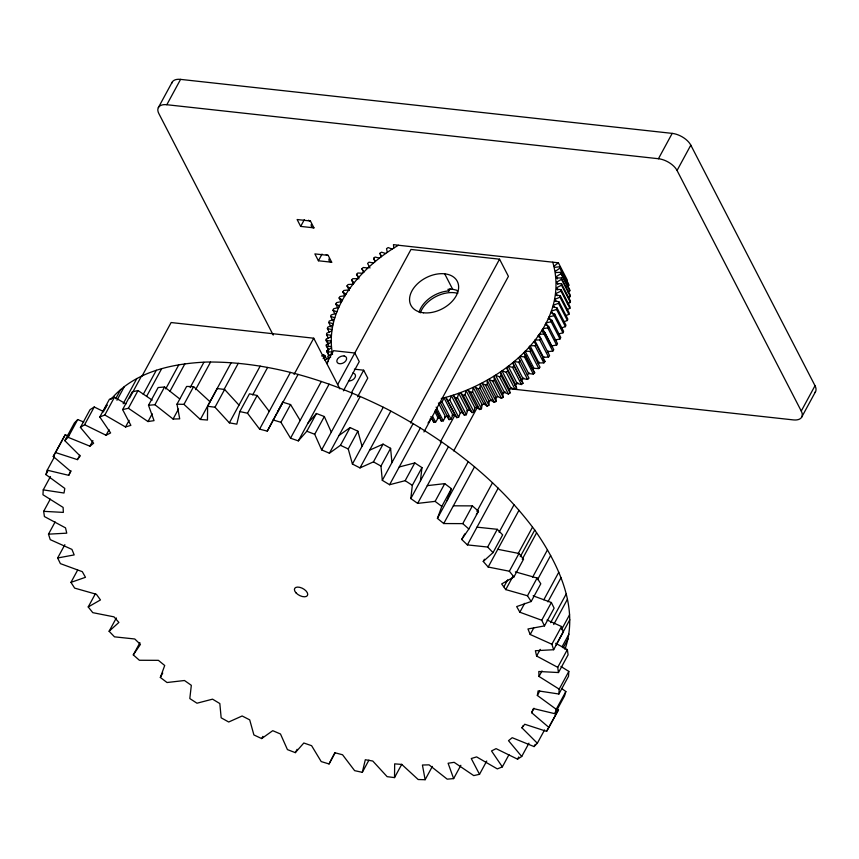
<?xml version="1.0" encoding="UTF-8"?>
<svg xmlns="http://www.w3.org/2000/svg" width="859" height="859" viewBox="0 0 859 859"><rect width="100%" height="100%" fill="white"/><g stroke="black" fill="none" stroke-linecap="round" stroke-linejoin="round"><path stroke-width="1.29" d="M238.995 405.115L224.628 389.481L217.241 388.536L207.61 406.275L207.47 420.03L200.362 419.46L183.966 404.374L176.997 404.17L179.714 418.859L173.078 419.031L154.931 404.729L148.5 405.276L154.04 420.642L147.995 421.554L128.399 408.283L122.622 409.582L130.869 425.355L125.521 426.987L104.819 414.994L99.794 417.002L110.618 432.925L106.054 435.245L84.601 424.722L80.413 427.417L93.631 443.212L89.927 446.186L68.086 437.306L64.801 440.646L80.188 456.043L77.407 459.629L55.556 452.553L53.237 456.462L70.524 471.204L68.72 475.328L47.224 470.174L45.914 474.597L64.801 488.427L64.006 493.023L43.24 489.877L42.95 494.741L63.126 507.422L63.341 512.404L43.669 511.33L44.41 516.549L65.52 527.866L66.755 533.16L48.491 534.158L50.251 539.645L71.941 549.395L74.175 554.914L57.65 557.985L60.398 563.633L82.292 571.664L85.47 577.302L70.964 582.381L74.647 588.114L96.38 594.278L100.46 599.936L88.219 606.948L92.783 612.66L113.968 616.848L118.886 622.442L109.114 631.258L114.483 636.841L134.766 638.989L140.425 644.422L133.295 654.891L139.373 660.26L158.4 660.335L164.713 665.5L160.343 677.45L167.022 682.518L184.481 680.511L191.332 685.321L189.807 698.55L196.969 703.21L212.549 699.162L219.829 703.553L221.16 717.813L228.698 722.011L242.141 715.976L249.711 719.863L253.899 734.939L261.673 738.579L272.743 730.676L280.485 733.994L287.432 749.606L295.313 752.645L303.818 743.003L311.602 745.687L321.202 761.579L329.051 763.952L335.074 752.871M329.051 763.952L334.849 752.742L342.548 754.76L354.627 770.652L362.315 772.327L365.311 759.732L372.774 761.031L387.141 776.665L394.528 777.61L394.668 763.855L401.776 764.424L418.172 779.521L425.141 779.714L432.367 766.411M328.535 345.221L326.162 340.636L326.205 339.219L331.102 336.664M567.434 303.893L570.376 302.368L561.496 285.177L561.539 283.771L556.729 283.502M570.376 302.368L570.419 300.951L561.539 283.771M425.141 779.714L422.424 765.025L429.06 764.854L447.206 779.156L453.638 778.608L448.097 763.243L454.143 762.33L473.738 775.602L479.515 774.313L471.269 758.529L476.616 756.897L497.318 768.902L502.343 766.883L491.52 750.959L496.083 748.64L517.537 759.163L521.724 756.478L508.507 740.673L512.211 737.698L534.051 746.578L537.337 743.239L521.95 727.841L524.731 724.255L546.582 731.342L548.901 727.423L531.614 712.68L533.418 708.557L554.914 713.711L556.224 709.287L537.337 695.457L538.131 690.861L558.898 694.008L559.188 689.143L568.819 671.405L560.97 666.477M568.819 671.405L568.529 676.269L558.898 694.008M559.188 689.143L539.012 676.462L538.797 671.48L558.468 672.554L568.1 654.816L567.359 649.597L555.633 643.316M441.268 398.512C499.09 384.682 572.277 329.792 552.788 262.199M488.878 405.287L479.998 388.107L480.31 384.091L489.179 401.271L488.878 405.287L487.107 406.157L483.896 403.87L475.027 386.69L478.238 388.977L487.107 406.157M328.31 338.135L326.538 334.699L326.699 333.26L331.692 330.93M566.886 309.723L569.882 308.327L561.013 291.137L561.174 289.698L556.503 289.161M569.882 308.327L570.043 306.888L561.174 289.698M558.468 672.554L557.727 667.336L536.617 656.029L535.382 650.725L553.647 649.726L551.886 644.239L530.196 634.49L527.963 628.971L544.488 625.9L541.739 620.252L519.845 612.22L516.667 606.583L531.173 601.504L527.48 595.77L505.758 589.607L501.677 583.948L513.918 576.937L509.355 571.224L488.17 567.037L483.252 561.442L493.023 552.627L487.654 547.043L467.371 544.896L461.712 539.463L468.842 528.994L462.765 523.625L443.738 523.55L437.424 518.385L441.794 506.434L435.116 501.377L417.657 503.385L410.806 498.564L412.331 485.335L421.962 467.597L414.8 462.937L399.22 466.985M420.438 480.825L421.962 467.597M481.469 408.777L472.6 391.597L473.245 387.516L482.114 404.696L481.469 408.777L479.676 409.56L476.734 407.059L467.865 389.879L470.807 392.38L479.676 409.56M329.18 332.1L327.408 328.664L327.687 327.215L332.766 325.099M565.845 315.64L568.894 314.373L560.025 297.193L560.304 295.732L555.794 294.927M568.894 314.373L569.173 312.912L560.304 295.732M269.221 411.397L257.142 395.494L249.454 393.819L239.822 411.558L236.826 424.153L229.364 422.853L214.997 407.22L207.61 406.275M473.943 411.923L465.073 394.743L466.05 390.62L474.93 407.8L473.943 411.923L472.128 412.621L469.465 409.904L460.596 392.724L463.248 395.441L472.128 412.621M331.144 327.15L328.772 322.565L329.18 321.094L334.312 319.226M564.32 321.61L567.402 320.493L558.533 303.302L558.941 301.831L554.603 300.757M567.402 320.493L567.81 319.022L558.941 301.831M561.657 688.478L565.856 691.549L564.546 695.973L554.914 713.711M564.932 649.447C579.557 607.818 558.339 563.912 534.738 530.046C496.395 478.323 443.749 438.799 387.065 409.099C331.306 381.181 269.962 361.435 207.062 362.036C172.401 363.421 134.391 371.614 110.983 399.317M466.33 414.714L457.45 397.534L458.77 393.379L467.64 410.57L466.33 414.714L464.494 415.327L462.131 412.417L453.262 395.237L455.614 398.147L464.494 415.327M333.002 320.998L330.64 316.423L331.155 314.942L336.331 313.32M561.281 327.934L565.426 326.645L556.557 309.455L557.072 307.984L552.938 306.652M565.426 326.645L565.941 325.164L557.072 307.984M447.056 500.647L451.426 488.696L444.747 483.638L427.288 485.646M458.652 417.141L449.783 399.961L451.415 395.806L460.284 412.986L458.652 417.141L456.805 417.667L454.755 414.564L445.885 397.384L456.805 417.667M334.752 313.696L332.981 310.26L333.614 308.778L338.811 307.415M558.812 333.904L562.967 332.809L554.098 315.629L554.731 314.147L550.802 312.558M562.967 332.809L563.601 331.327L554.731 314.147M567.262 280.002L558.393 262.811L398.404 245.244C361.242 267.095 323.8 308.07 332.54 354.466M449.107 419.632L440.227 402.452L442.074 402.012L444.039 397.867L452.908 415.047L450.954 419.192L449.107 419.632L447.367 416.347M337.576 307.533L335.805 304.097L336.556 302.626L341.742 301.52M548.933 328.61L545.97 322.877L551.156 321.771L551.908 320.3L548.214 318.464M554.85 340.067L560.036 338.961L560.777 337.48L551.908 320.3M239.822 411.558L247.51 413.233L259.59 429.135L267.278 431.143L282.718 402.195L290.567 404.568L300.167 420.459M277.5 412.277L282.718 402.195M158.357 107.6L172.122 82.26M273.226 335.085L158.851 113.581A15.655 8.246 28.5 0 1 166.818 104.723L180.573 79.382L672.2 133.381A15.655 8.246 28.5 0 1 690.808 145.15L815.019 385.712A15.655 8.246 28.5 0 1 814.901 392.574M53.237 456.462L65.187 434.804L68.827 435.985M55.556 452.553L65.187 434.804M47.224 470.174L54.45 456.87M45.914 474.597L47.717 471.269M64.801 440.646L74.432 422.907L77.718 419.568L83.785 422.037M68.086 437.306L77.718 419.568M43.24 489.877L50.466 476.573M80.413 427.417L90.045 409.679L94.232 406.983L103.767 411.665M84.601 424.722L94.232 406.983M43.669 511.33L50.284 499.133M99.794 417.002L109.426 399.263L114.451 397.255L125.951 403.913M68.72 475.328L71.125 470.893M77.407 459.629L79.812 455.195M104.476 409.786L106.956 405.19M104.819 414.994L114.451 397.255M89.927 446.186L92.933 440.646M115.74 398.64L120.722 389.471M116.953 400.251L124.426 386.486M48.491 534.158L55.116 521.961M106.054 435.245L109.061 429.704M123.159 403.751L136.849 378.529M122.622 409.582L132.254 391.844L138.031 390.544L152.183 400.122M129.591 397.985L141.424 376.199M141.95 376.274L171.124 322.544L313.739 338.21L339.885 388.891M128.399 408.283L138.031 390.544M125.521 426.987L129.129 420.341M143.249 394.345L156.317 370.261M57.65 557.985L64.865 544.681M146.728 396.149L161.675 368.64M148.5 405.276L158.131 387.538L164.563 386.99L179.692 398.909M154.931 404.729L164.563 386.99M147.995 421.554L152.204 413.791M165.723 388.902L178.79 364.828M169.889 391.436L184.835 363.915M70.964 582.381L77.589 570.183M176.997 404.17L186.628 386.432L193.597 386.636L209.993 401.722M173.078 419.031L178.5 409.045M190.183 387.527L203.884 362.305M183.966 404.374L193.597 386.636M195.573 389.653L210.509 362.133M88.219 606.948L95.446 593.644M308.478 220.226A5.218 3.5 -27.3 0 0 310.41 220.988L313.954 227.86L300.671 226.4L304.301 219.721M200.362 419.46L231.157 362.734M223.952 389.685L238.265 363.314M214.997 407.22L224.628 389.481M109.114 631.258L116.341 617.954M229.364 422.853L260.159 366.127M326.205 254.565A5.218 3.511 -26.7 0 0 327.064 255.069L328.149 255.359L331.703 262.231L318.41 260.771L322.039 254.081M252.686 394.947L267.621 367.427M247.51 413.233L257.142 395.494M133.295 654.891L139.91 642.693M259.59 429.135L290.396 372.409M294.079 374.417L313.739 338.21M267.278 431.143L276.909 413.404M277.532 412.256L298.084 374.417M331.284 432.152L324.337 416.54L316.456 413.501L306.824 431.239L298.32 440.882L290.535 438.197L280.936 422.306L290.567 404.568M326.57 363.55L333.55 350.687L354.81 353.017L359.245 361.607L343.375 390.856M160.343 677.45L162.748 673.016M290.535 438.197L321.33 381.471M298.32 440.882L329.115 384.156M337.662 384.596L410.978 249.454L499.551 259.182L508.421 276.362L423.949 431.948M362.047 446.283L357.87 431.207L350.096 427.567L340.465 445.306L329.394 453.208L321.653 449.891L314.705 434.278L324.337 416.54M351.621 392.423L363.679 370.208L354.38 369.177M321.653 449.891L352.448 393.164M357.602 396.815L367.77 378.11L363.679 370.208M329.394 453.208L360.2 396.482M391.94 462.593L390.598 448.334L383.071 444.135L373.44 461.874L359.996 467.908L352.415 464.021L348.239 448.956L357.87 431.207M352.415 464.021L383.221 407.295M419.106 312.161A26.103 17.524 -27.3 0 1 447.464 291.029L448.849 291.018L450.127 288.667M359.996 467.908L390.791 411.182M414.8 462.937L405.169 480.675L389.589 484.723L382.309 480.331L380.966 466.072L390.598 448.334M410.602 423.015L499.551 259.182M382.309 480.331L413.104 423.616M389.589 484.723L420.384 427.997M261.673 738.579L262.875 736.367M440.356 441.956L455.077 414.843M410.806 498.564L441.612 441.837M417.657 503.385L448.452 446.659M453.713 450.889L477.389 407.273M295.313 752.645L297.117 749.316M435.116 501.377L444.747 483.638M441.794 506.434L451.426 488.696M437.424 518.385L468.23 461.659M443.738 523.55L474.533 466.824M166.818 104.723L658.445 158.722L672.2 133.381M462.765 523.625L472.396 505.887L478.474 511.255L468.842 528.994M461.712 539.463L464.73 533.922M476.949 511.406L492.518 482.737M467.371 544.896L498.177 488.17M509.516 388.73L793.297 419.901A15.655 8.246 28.5 0 0 801.264 411.053L677.053 170.49L690.808 145.15M362.315 772.327L368.93 760.129M487.654 547.043L497.286 529.305L502.655 534.889L493.023 552.627M483.252 561.442L484.455 559.23M499.111 532.236L514.058 504.716M488.17 567.037L518.965 510.31M394.528 777.61L401.754 764.306M518.16 553.593L532.473 527.222M509.355 571.224L518.986 553.486L497.801 549.298M503.932 586.772L507.701 579.825M520.275 556.675L534.738 530.046M505.758 589.607L512.984 576.303M522.24 559.263L536.553 532.881M513.918 576.937L523.55 559.198L518.986 553.486M532.526 577.377L547.462 549.857M527.48 595.77L537.111 578.032L515.389 571.869M519.845 612.22L524.666 603.351M537.573 579.578L550.64 555.494M531.173 601.504L540.805 583.766L537.111 578.032M543.822 599.765L558.769 572.244M530.196 634.49L533.804 627.832M547.913 601.837L560.991 577.763M453.638 778.608L460.853 765.305M541.739 620.252L551.371 602.513L533.128 595.824M544.488 625.9L554.119 608.161L551.371 602.513M550.619 622.668L566.188 593.999M536.617 656.029L540.225 649.372M553.722 624.525L567.412 599.303M479.515 774.313L486.742 760.999M551.886 644.239L561.518 626.501L547.054 619.994M561.496 629.658L569.592 614.754M539.012 676.462L542.018 670.922M556.117 644.969L569.807 619.736M553.647 649.726L563.268 631.988L561.518 626.501M562.087 646.752L568.937 634.135M537.337 695.457L539.742 691.023M563.15 647.911L568.132 638.731M521.95 727.841L523.152 725.619M502.343 766.883L508.968 754.696M531.614 712.68L534.019 708.245M557.727 667.336L567.359 649.597M517.537 759.163L518.739 756.951M521.724 756.478L528.951 743.164M534.051 746.578L535.254 744.356M537.337 743.239L544.563 729.935M556.224 709.287L565.856 691.549M546.582 731.342L558.533 709.684L548.901 727.423M801.264 411.053L815.019 385.712M801.758 417.023L815.524 391.683M323.145 358.675L324.842 355.594L323.564 354.885L321.653 355.98M435.502 409.754L441.419 421.2L443.255 420.867L445.52 416.744L438.423 402.989M340.862 301.412L339.09 297.976L339.949 296.516L345.103 295.679M551.048 346.639L551.478 345.909L542.609 328.729L547.763 327.88L548.622 326.42L545.175 324.348M551.478 345.909L556.643 345.06L557.491 343.6L548.622 326.42M102.575 412.374L106.956 405.008M548.171 350.955L547.215 352.405M430.821 416.658L433.774 422.381L435.599 422.134L438.176 418.065L434.622 411.182M344.599 295.356L342.827 291.92L343.783 290.482L348.894 289.902M542.394 358.761L543.5 357.355L548.536 357.054L549.599 355.637L538.818 334.495L543.93 333.926L544.885 332.487L541.696 330.178L542.888 332.465M547.688 351.685L552.799 351.106L553.765 349.667L544.885 332.487M476.337 514.401L478.474 511.255M328.439 361.059L327.011 363.067L327.558 363.497M428.029 423.015L430.885 418.999M349.355 290.525L346.982 285.95L348.045 284.533L353.081 284.222M543.951 356.764L543.5 357.355L534.631 340.175L539.656 339.874L540.719 338.457L537.809 335.923M527.201 374.975L529.337 372.924M353.339 283.524L351.567 280.088L352.727 278.703L357.666 278.67M536.145 344.319L545.014 361.499L543.854 362.885L538.915 362.917L530.046 345.737L534.985 345.705L536.145 344.319L533.514 341.581M539.495 362.23L538.174 363.797M307.952 423.143L316.456 413.501M358.912 278.939L356.539 274.365L357.795 273.012L362.616 273.248M531.163 350.043L540.043 367.222L538.786 368.575L533.965 368.328L525.096 351.148L529.917 351.385L531.163 350.043L528.843 347.1L530.024 349.398M533.965 368.328L532.666 369.66L523.797 352.48L534.685 372.785L533.353 374.094L528.661 373.579L519.792 356.399L524.484 356.904L525.815 355.605M363.668 272.239L361.897 268.803L363.228 267.493L367.92 268.008M518.417 357.677L528.994 378.164L527.576 379.42L523.045 378.636L514.165 361.456L518.696 362.24L520.114 360.973M523.743 378.014L520.844 380.473M374.996 261.716L373.622 258.258L375.115 257.056L379.463 258.097M512.598 367.351L514.09 366.149L512.716 362.691L521.585 379.871L522.959 383.329L521.467 384.531L517.118 383.49L508.238 366.299L512.598 367.351L521.467 384.531M517.859 382.889L514.809 385.24M554.152 266.065L558.393 262.811M380.999 256.916L379.946 253.319L381.503 252.181L385.67 253.48M506.198 372.226L507.766 371.077L506.713 367.48L515.593 384.66L516.635 388.257L515.078 389.406L510.912 388.107L502.043 370.916L506.198 372.226L515.078 389.406M511.696 387.527L509.097 389.374M339.026 435.47L350.096 427.567M332.229 353.156L327.762 356.313L328.084 357.612L330.629 357.333M555.483 271.24L559.95 268.094L559.628 266.795L554.527 267.342M567.037 286.53L568.819 285.274L568.497 283.975L559.628 266.795M499.541 376.843L501.162 375.759L500.453 372.033L509.323 389.224L510.031 392.95L508.41 394.034L504.458 392.466L495.589 375.286L499.541 376.843L508.41 394.034M505.275 391.929L501.978 394.023M328.718 355.551L326.742 350.773L331.37 347.809M555.741 272.561L560.766 272.292L560.97 273.634L556.342 276.598L557.523 278.885M567.992 291.996L569.839 290.814L569.646 289.472L560.766 272.292M492.637 381.192L494.312 380.172L493.936 376.339L502.816 393.519L503.181 397.352L501.506 398.372L497.791 396.557L488.921 379.377L492.637 381.192L501.506 398.372M497.791 396.557L495.224 398.018M328.664 351.03L326.227 345.06L330.994 342.301M556.482 277.962L561.41 277.951L561.485 279.336L556.718 282.106L557.899 284.393M568.454 297.622L570.355 296.516L570.279 295.142L561.41 277.951M485.528 385.24L487.246 384.295L487.214 380.354L496.094 397.545L496.126 401.475L494.397 402.42L490.929 400.369L482.049 383.189L485.528 385.24L494.397 402.42M491.788 399.897L488.299 401.711M561.496 285.177L556.611 287.733L557.792 290.031M478.238 388.977L479.998 388.107M484.97 403.343L481.223 405.094M561.013 291.137L556.009 293.477L557.201 295.764M324.766 360.028L328.772 358.182M369.628 450.17L383.071 444.135M477.625 406.661L474.93 407.8M470.807 392.38L472.6 391.597M560.025 297.193L554.946 299.297L556.127 301.584M463.248 395.441L465.073 394.743M470.378 409.56L466.716 410.87M558.533 303.302L553.389 305.17L554.581 307.468M455.614 398.147L457.45 397.534M462.593 412.256L460.284 412.986M556.557 309.455L551.381 311.076L553.153 314.512M447.936 400.487L449.783 399.961M455.002 414.489L451.984 415.262M554.098 315.629L548.901 316.992L550.673 320.428M448.291 416.132L444.608 416.916M432.313 418.848L429.983 419.074M437.263 418.183L440.001 417.764L435.867 409.743M326.946 352.115L331.971 351.836M457.697 291.985L456.816 290.267L452.661 289.268L447.958 289.3L448.849 291.018M326.302 346.445L331.23 346.445M453.369 505.811L472.396 505.887M326.162 340.636L330.973 340.905M477.003 527.158L497.286 529.305M310.41 220.988L297.117 219.528L300.671 226.4M328.149 255.359L314.866 253.899L318.41 260.771M326.538 334.699L331.209 335.235M398.404 245.244L393.476 244.632L393.766 248.068M373.547 262.951L369.005 262.167L367.598 263.423L369.961 268.008M327.408 328.664L331.918 329.48M328.772 322.565L333.109 323.639M273.087 419.933L280.936 422.306M330.64 316.423L334.774 317.755M306.824 431.239L314.705 434.278M392.123 249.121L388.171 247.553L386.55 248.638L387.259 252.363M332.981 310.26L336.911 311.849M340.465 445.306L348.239 448.956M335.805 304.097L339.498 305.933M373.44 461.874L380.966 466.072M339.09 297.976L342.537 300.059M405.169 480.675L412.331 485.335M342.827 291.92L346.005 294.229M346.982 285.95L349.903 288.474M543.264 359.674L545.014 361.499M351.567 280.088L354.198 282.826M356.539 274.365L358.869 277.296M533.342 370.701L534.685 372.785M361.897 268.803L363.915 271.927M559.95 268.094L568.819 285.274M560.97 273.634L569.839 290.814M561.485 279.336L570.355 296.516M551.156 321.771L560.036 338.961M547.763 327.88L556.643 345.06M543.93 333.926L552.799 351.106M539.656 339.874L548.536 357.054M534.985 345.705L543.854 362.885M529.917 351.385L538.786 368.575M524.484 356.904L533.353 374.094M518.696 362.24L527.576 379.42M514.09 366.149L522.959 383.329M507.766 371.077L516.635 388.257M501.162 375.759L510.031 392.95M444.683 273.806L452.661 289.268M494.312 380.172L503.181 397.352M487.246 384.295L496.126 401.475M379.946 253.319L381.128 255.617M373.622 258.258L374.803 260.545M442.074 402.012L450.954 419.192M436.157 407.112L443.255 420.867M432.646 416.411L435.599 422.134M326.205 339.219L328.578 343.804M326.227 345.06L328.589 349.645M326.742 350.773L328.514 354.209M324.842 355.594L326.624 359.03M323.564 354.885L324.745 357.172M440.474 418.913L441.419 421.2M433.054 419.997L433.774 422.381M352.705 373.117A5.218 3.5 -27.3 0 1 355.014 377.509A5.218 3.5 -27.3 0 1 348.475 380.924M420.33 312.848A26.103 17.524 -27.3 0 1 457.772 293.327M313.954 227.86A5.218 3.5 -27.3 0 1 311.248 224.5M331.703 262.231A5.218 3.5 -27.3 0 1 328.997 258.87M658.445 158.722A15.655 8.246 28.5 0 1 677.053 170.49M171.736 83.28A15.655 8.246 28.5 0 1 180.573 79.382M344.169 355.991L342.988 355.927A5.218 3.5 -27.3 0 0 336.889 361.714A5.218 3.5 -27.3 0 0 344.534 362.187A5.218 3.5 -27.3 0 0 344.169 355.991M423.508 312.794A26.103 17.524 -27.3 0 0 458.566 285.66A26.103 17.524 -27.3 0 0 420.212 281.451A26.103 17.524 -27.3 0 0 423.508 312.794M296.033 592.882A7.312 3.855 28.5 0 0 307.382 595.598A7.312 3.855 28.5 0 0 299.791 587.341A7.312 3.855 28.5 0 0 296.033 592.882"/></g></svg>
